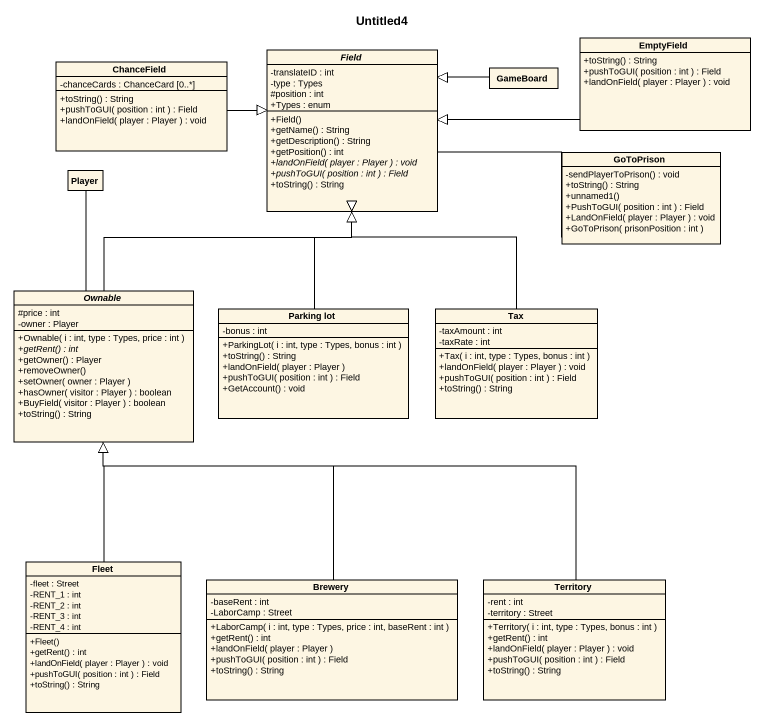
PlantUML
@startuml
title Untitled4
hide circle
hide empty members
skinparam classAttributeIconSize 0
class ChanceField {
  -chanceCards : ChanceCard [0..*]
  +toString() : String
  +pushToGUI( position : int ) : Field
  +landOnField( player : Player ) : void
}
abstract class Field {
  -translateID : int
  -type : Types
  #position : int
  +Types : enum
  +Field()
  +getName() : String
  +getDescription() : String
  +getPosition() : int
  {abstract} +landOnField( player : Player ) : void
  {abstract} +pushToGUI( position : int ) : Field
  +toString() : String
}
class EmptyField {
  +toString() : String
  +pushToGUI( position : int ) : Field
  +landOnField( player : Player ) : void
}
class GameBoard
class Player
class GoToPrison {
  -sendPlayerToPrison() : void
  +toString() : String
  +unnamed1()
  +PushToGUI( position : int ) : Field
  +LandOnField( player : Player ) : void
  +GoToPrison( prisonPosition : int )
}
abstract class Ownable {
  #price : int
  -owner : Player
  +Ownable( i : int, type : Types, price : int )
  {abstract} +getRent() : int
  +getOwner() : Player
  +removeOwner()
  +setOwner( owner : Player )
  +hasOwner( visitor : Player ) : boolean
  +BuyField( visitor : Player ) : boolean
  +toString() : String
}
class "Parking lot" as Parking_lot {
  -bonus : int
  +ParkingLot( i : int, type : Types, bonus : int )
  +toString() : String
  +landOnField( player : Player )
  +pushToGUI( position : int ) : Field
  +GetAccount() : void
}
class Tax {
  -taxAmount : int
  -taxRate : int
  +Tax( i : int, type : Types, bonus : int )
  +landOnField( player : Player ) : void
  +pushToGUI( position : int ) : Field
  +toString() : String
}
class Fleet {
  -fleet : Street
  -RENT_1 : int
  -RENT_2 : int
  -RENT_3 : int
  -RENT_4 : int
  +Fleet()
  +getRent() : int
  +landOnField( player : Player ) : void
  +pushToGUI( position : int ) : Field
  +toString() : String
}
class Brewery {
  -baseRent : int
  -LaborCamp : Street
  +LaborCamp( i : int, type : Types, price : int, baseRent : int )
  +getRent() : int
  +landOnField( player : Player )
  +pushToGUI( position : int ) : Field
  +toString() : String
}
class Territory {
  -rent : int
  -territory : Street
  +Territory( i : int, type : Types, bonus : int )
  +getRent() : int
  +landOnField( player : Player ) : void
  +pushToGUI( position : int ) : Field
  +toString() : String
}
ChanceField -right-|> Field
EmptyField -left-|> Field
GameBoard -left-|> Field
GoToPrison -left-|> Field
Ownable -up-|> Field
Ownable -up- Player
Parking_lot -up-|> Field
Tax -up-|> Field
Fleet -up-|> Ownable
Brewery -up-|> Ownable
Territory -left-|> Ownable
@enduml
